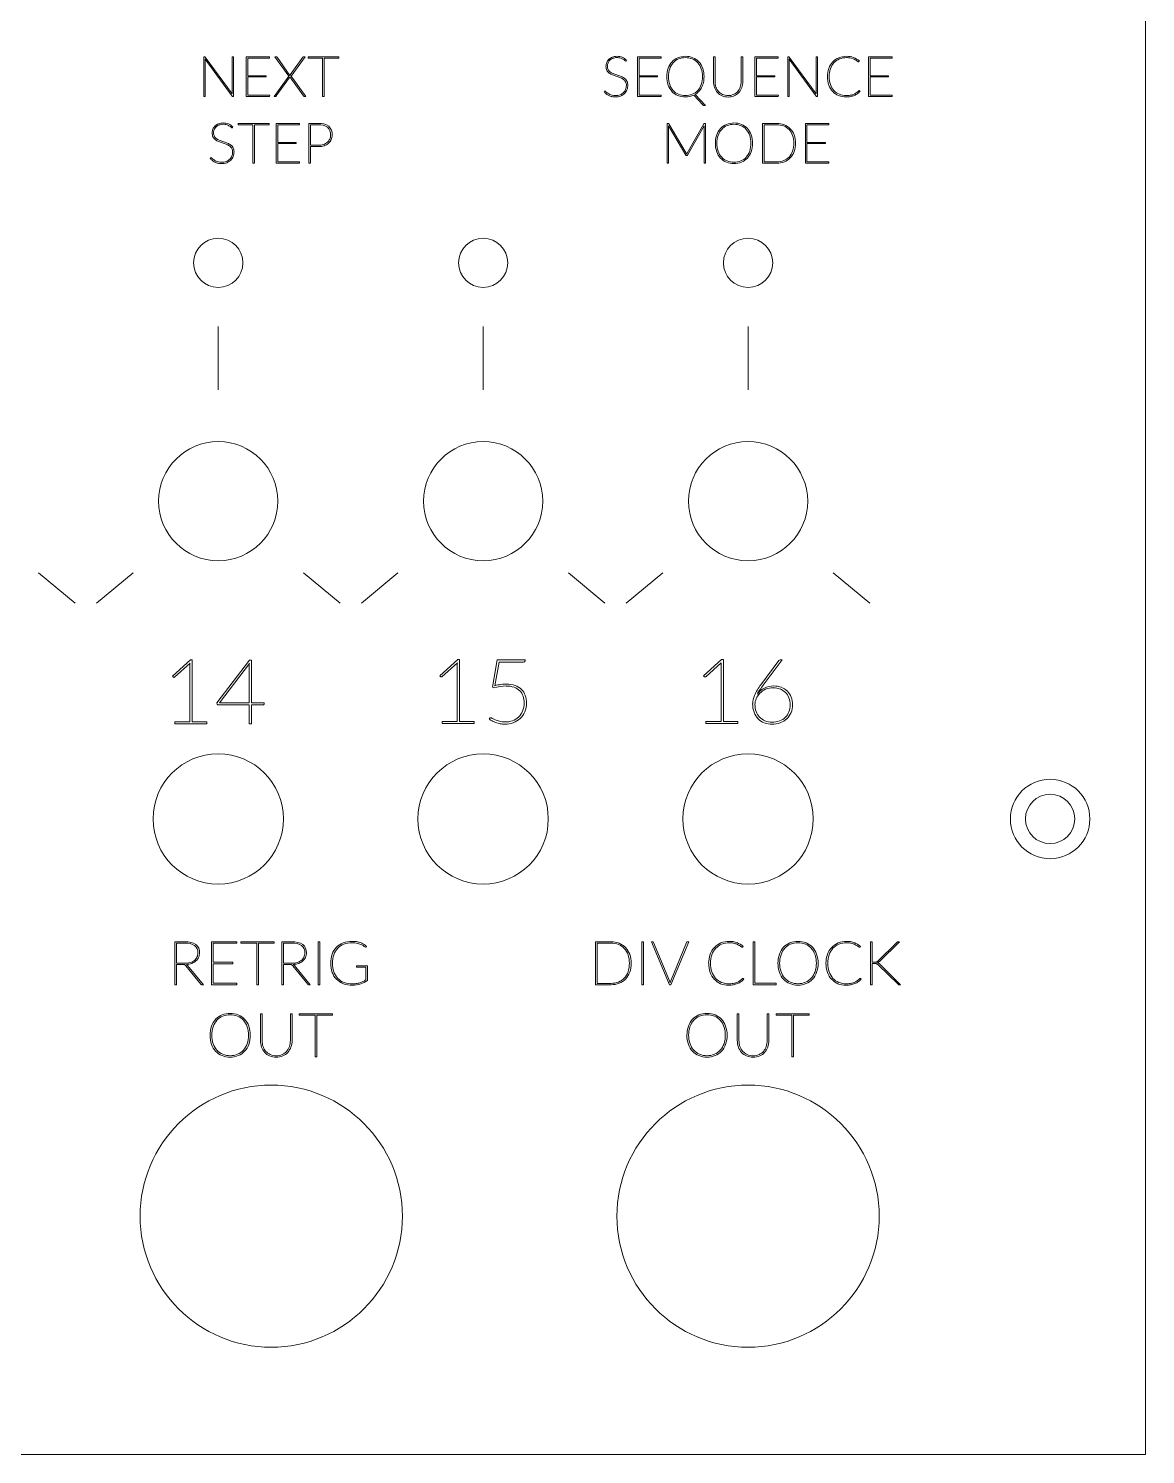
# Model space of a CAD drawing. Header units: millimetres. Extents: x -87 to 387, y -250 to 300.
# Drawn here: x 229.7 to 300, y -120 to -30.2 of the extents above; entities that cross this region are included whole.
import ezdxf

# ---------------------------------------------------------------- set-up
doc = ezdxf.new("R2010")
doc.units = ezdxf.units.MM
for name, color, linetype, lineweight, true_color in [('all_sq16', 7, 'Continuous', 0, 0x000000), ('ext', 1, 'Continuous', 0, 0xff0000), ('int', 3, 'Continuous', 0, 0x00ff00), ('pockett_ecrous -3mm', 2, 'Continuous', 0, 0xffff00), ('txt', 51, 'Continuous', 0, 0xffffb5)]:
    doc.layers.add(name, color=color, linetype=linetype, lineweight=lineweight, true_color=true_color)

# ---------------------------------------------------------------- blocks, each defined once
blk = doc.blocks.new('façade')
at = {"layer": 'ext'}
for p, q in [((300, 120), (300, 0)), ((300, 0), (0, 0))]:
    blk.add_line(p, q, dxfattribs=at)
at = {"layer": 'int'}
for centre, radius in [((241.666, 75), 1.55), ((258.332, 75), 1.55), ((274.999, 75), 1.55), ((241.666, 60), 3.75), ((258.332, 60), 3.75), ((274.999, 60), 3.75), ((241.666, 40), 4.1), ((258.332, 40), 4.1), ((274.999, 40), 4.1), ((294, 40), 1.55), ((245, 15), 8.25), ((275, 15), 8.25)]:
    blk.add_circle(centre, radius, dxfattribs=at)
at = {"layer": 'pockett_ecrous -3mm'}
blk.add_circle((294, 40), 2.5, dxfattribs=at)
at = {"layer": 'txt'}
for p, q in [((240.752, 85.472), (240.752, 87.972)), ((240.752, 87.972), (240.797, 87.972)), ((242.545, 85.701), (242.545, 87.972)), ((242.545, 87.972), (242.63, 87.972)), ((242.63, 87.972), (242.63, 85.472)), ((243.423, 85.472), (243.423, 87.972)), ((243.423, 87.972), (244.899, 87.972)), ((244.899, 87.972), (244.899, 87.888)), ((246.11, 86.752), (245.226, 87.972)), ((245.226, 87.972), (245.322, 87.972)), ((247.128, 87.972), (246.246, 86.759)), ((247.036, 87.972), (247.128, 87.972)), ((247.313, 87.887), (247.313, 87.972)), ((247.313, 87.972), (249.248, 87.972)), ((249.248, 87.972), (249.248, 87.887)), ((268.045, 85.472), (268.045, 87.972)), ((268.045, 87.972), (269.521, 87.972)), ((269.521, 87.972), (269.521, 87.888)), ((272.822, 86.411), (272.822, 87.972)), ((272.822, 87.972), (272.919, 87.972)), ((272.919, 87.972), (272.919, 86.414)), ((274.564, 86.411), (274.564, 87.972)), ((274.564, 87.972), (274.663, 87.972)), ((274.663, 87.972), (274.663, 86.411)), ((275.424, 85.472), (275.424, 87.972)), ((275.424, 87.972), (276.9, 87.972)), ((276.9, 87.972), (276.9, 87.888)), ((277.492, 85.472), (277.492, 87.972)), ((277.492, 87.972), (277.536, 87.972)), ((279.284, 85.701), (279.284, 87.972)), ((279.284, 87.972), (279.37, 87.972)), ((279.37, 87.972), (279.37, 85.472)), ((282.58, 85.472), (282.58, 87.972)), ((282.58, 87.972), (284.056, 87.972)), ((284.056, 87.972), (284.056, 87.888)), ((242.55, 85.493), (240.834, 87.812)), ((240.838, 87.748), (240.838, 85.472)), ((240.84, 87.949), (242.546, 85.639)), ((244.899, 87.888), (243.521, 87.888)), ((243.521, 87.888), (243.521, 86.78)), ((245.364, 87.943), (246.18, 86.8)), ((246.2, 86.839), (246.995, 87.942)), ((248.234, 87.887), (247.313, 87.887)), ((248.234, 85.472), (248.234, 87.887)), ((249.248, 87.887), (248.332, 87.887)), ((248.332, 87.887), (248.332, 85.472)), ((267.358, 87.751), (267.336, 87.712)), ((269.521, 87.888), (268.143, 87.888)), ((268.143, 87.888), (268.143, 86.78)), ((276.9, 87.888), (275.522, 87.888)), ((275.522, 87.888), (275.522, 86.78)), ((279.289, 85.493), (277.574, 87.812)), ((277.577, 87.748), (277.577, 85.472)), ((277.579, 87.949), (279.286, 85.639)), ((282.001, 87.703), (281.974, 87.664)), ((284.056, 87.888), (282.678, 87.888)), ((282.678, 87.888), (282.678, 86.78)), ((243.521, 86.78), (244.682, 86.78)), ((244.682, 86.699), (243.521, 86.699)), ((243.521, 86.699), (243.521, 85.556)), ((244.682, 86.78), (244.682, 86.699)), ((245.185, 85.472), (246.11, 86.752)), ((246.159, 86.672), (245.32, 85.504)), ((247.029, 85.504), (246.177, 86.706)), ((246.246, 86.759), (247.169, 85.472)), ((268.143, 86.78), (269.304, 86.78)), ((269.304, 86.699), (268.143, 86.699)), ((268.143, 86.699), (268.143, 85.556)), ((269.304, 86.78), (269.304, 86.699)), ((275.522, 86.78), (276.683, 86.78)), ((276.683, 86.699), (275.522, 86.699)), ((275.522, 86.699), (275.522, 85.556)), ((276.683, 86.78), (276.683, 86.699)), ((282.678, 86.78), (283.839, 86.78)), ((283.839, 86.699), (282.678, 86.699)), ((282.678, 86.699), (282.678, 85.556)), ((283.839, 86.78), (283.839, 86.699)), ((240.838, 85.472), (240.752, 85.472)), ((242.545, 85.671), (242.545, 85.701)), ((242.63, 85.472), (242.589, 85.472)), ((244.899, 85.472), (243.423, 85.472)), ((243.521, 85.556), (244.902, 85.556)), ((244.902, 85.556), (244.899, 85.472)), ((245.275, 85.472), (245.185, 85.472)), ((247.169, 85.472), (247.073, 85.472)), ((248.332, 85.472), (248.234, 85.472)), ((265.94, 85.769), (265.964, 85.804)), ((269.521, 85.472), (268.045, 85.472)), ((268.143, 85.556), (269.525, 85.556)), ((269.525, 85.556), (269.521, 85.472)), ((272.171, 84.928), (271.582, 85.557)), ((271.664, 85.602), (272.322, 84.903)), ((276.9, 85.472), (275.424, 85.472)), ((275.522, 85.556), (276.904, 85.556)), ((276.904, 85.556), (276.9, 85.472)), ((277.577, 85.472), (277.492, 85.472)), ((279.284, 85.671), (279.284, 85.701)), ((279.37, 85.472), (279.329, 85.472)), ((282.012, 85.835), (282.049, 85.795)), ((284.056, 85.472), (282.58, 85.472)), ((282.678, 85.556), (284.06, 85.556)), ((284.06, 85.556), (284.056, 85.472)), ((272.322, 84.903), (272.238, 84.903)), ((242.582, 83.555), (242.561, 83.516)), ((242.925, 83.691), (242.925, 83.776)), ((242.925, 83.776), (244.86, 83.776)), ((243.846, 83.691), (242.925, 83.691)), ((243.846, 81.276), (243.846, 83.691)), ((244.86, 83.691), (243.944, 83.691)), ((243.944, 83.691), (243.944, 81.276)), ((244.86, 83.776), (244.86, 83.691)), ((245.308, 81.276), (245.308, 83.776)), ((245.308, 83.776), (246.784, 83.776)), ((246.784, 83.692), (245.405, 83.692)), ((245.405, 83.692), (245.405, 82.584)), ((246.784, 83.776), (246.784, 83.692)), ((247.375, 81.276), (247.375, 83.776)), ((247.375, 83.776), (247.973, 83.776)), ((247.973, 83.698), (247.473, 83.698)), ((247.473, 83.698), (247.473, 82.401)), ((269.914, 81.276), (269.914, 83.776)), ((269.914, 83.776), (269.973, 83.776)), ((271.077, 81.779), (269.996, 83.621)), ((269.999, 83.563), (269.999, 81.276)), ((270.015, 83.753), (271.1, 81.911)), ((271.161, 81.913), (272.212, 83.751)), ((272.231, 83.617), (271.182, 81.779)), ((272.229, 83.563), (272.229, 83.589)), ((272.229, 81.276), (272.229, 83.563)), ((272.255, 83.776), (272.315, 83.776)), ((272.315, 83.776), (272.315, 81.276)), ((275.906, 81.276), (275.906, 83.776)), ((275.906, 83.776), (276.807, 83.776)), ((276.807, 83.696), (276.004, 83.696)), ((276.004, 83.696), (276.004, 81.356)), ((278.607, 81.276), (278.607, 83.776)), ((278.607, 83.776), (280.083, 83.776)), ((280.083, 83.692), (278.704, 83.692)), ((278.704, 83.692), (278.704, 82.584)), ((280.083, 83.776), (280.083, 83.692)), ((245.405, 82.584), (246.566, 82.584)), ((246.566, 82.584), (246.566, 82.503)), ((278.704, 82.584), (279.865, 82.584)), ((279.865, 82.584), (279.865, 82.503)), ((246.566, 82.503), (245.405, 82.503)), ((245.405, 82.503), (245.405, 81.36)), ((247.473, 82.401), (247.973, 82.401)), ((247.473, 82.321), (247.473, 81.276)), ((247.973, 82.321), (247.473, 82.321)), ((271.1, 81.911), (271.13, 81.845)), ((271.139, 81.749), (271.121, 81.749)), ((279.865, 82.503), (278.704, 82.503)), ((278.704, 82.503), (278.704, 81.36)), ((241.165, 81.573), (241.188, 81.609)), ((243.944, 81.276), (243.846, 81.276)), ((246.784, 81.276), (245.308, 81.276)), ((245.405, 81.36), (246.787, 81.36)), ((246.787, 81.36), (246.784, 81.276)), ((247.473, 81.276), (247.375, 81.276)), ((269.999, 81.276), (269.914, 81.276)), ((272.315, 81.276), (272.229, 81.276)), ((276.807, 81.276), (275.906, 81.276)), ((276.004, 81.356), (276.807, 81.356)), ((280.083, 81.276), (278.607, 81.276)), ((278.704, 81.36), (280.086, 81.36)), ((280.086, 81.36), (280.083, 81.276)), ((241.666, 67), (241.666, 71)), ((258.332, 67), (258.332, 71)), ((274.999, 67), (274.999, 71)), ((230.362, 55.5), (232.66, 53.572)), ((236.303, 55.5), (234.005, 53.572)), ((247.028, 55.5), (249.326, 53.572)), ((252.97, 55.5), (250.672, 53.572)), ((263.695, 55.5), (265.993, 53.572)), ((269.637, 55.5), (267.339, 53.572)), ((280.361, 55.5), (282.659, 53.572)), ((238.782, 48.994), (239.921, 50.01)), ((239.889, 49.808), (238.916, 48.931)), ((239.881, 46.106), (239.881, 49.629)), ((239.921, 50.01), (240.029, 50.01)), ((240.029, 50.01), (240.029, 46.106)), ((241.585, 47.302), (243.63, 49.996)), ((243.624, 49.791), (241.753, 47.31)), ((243.616, 47.31), (243.616, 49.64)), ((243.63, 49.996), (243.75, 49.996)), ((243.75, 49.996), (243.75, 47.31)), ((255.601, 49.017), (256.739, 50.033)), ((256.708, 49.831), (255.735, 48.954)), ((256.699, 46.129), (256.699, 49.652)), ((256.739, 50.033), (256.848, 50.033)), ((256.848, 50.033), (256.848, 46.129)), ((258.913, 48.292), (259.217, 50.013)), ((259.331, 49.876), (259.063, 48.388)), ((259.217, 50.013), (260.967, 50.013)), ((260.878, 49.876), (259.331, 49.876)), ((260.967, 50.013), (260.967, 49.95)), ((272.198, 49.017), (273.336, 50.033)), ((273.305, 49.831), (272.332, 48.954)), ((273.296, 46.129), (273.296, 49.652)), ((273.336, 50.033), (273.445, 50.033)), ((273.445, 50.033), (273.445, 46.129)), ((275.806, 48.448), (276.938, 49.976)), ((277.146, 50.013), (275.953, 48.423)), ((277.018, 50.013), (277.146, 50.013)), ((238.826, 48.938), (238.782, 48.994)), ((255.644, 48.96), (255.601, 49.017)), ((272.241, 48.96), (272.198, 49.017)), ((259.013, 48.257), (258.913, 48.292)), ((241.599, 47.233), (241.585, 47.302)), ((243.616, 47.191), (241.667, 47.191)), ((241.753, 47.31), (243.616, 47.31)), ((243.616, 45.99), (243.616, 47.191)), ((243.75, 47.31), (244.549, 47.31)), ((244.492, 47.191), (243.75, 47.191)), ((243.75, 47.191), (243.75, 45.99)), ((244.549, 47.31), (244.549, 47.239)), ((238.931, 46.106), (239.881, 46.106)), ((238.931, 45.99), (238.931, 46.106)), ((240.947, 45.99), (238.931, 45.99)), ((240.029, 46.106), (240.947, 46.106)), ((240.947, 46.106), (240.947, 45.99)), ((243.75, 45.99), (243.616, 45.99)), ((255.75, 46.129), (256.699, 46.129)), ((255.75, 46.013), (255.75, 46.129)), ((257.766, 46.013), (255.75, 46.013)), ((256.848, 46.129), (257.766, 46.129)), ((257.766, 46.129), (257.766, 46.013)), ((258.713, 46.289), (258.757, 46.346)), ((272.347, 46.129), (273.296, 46.129)), ((272.347, 46.013), (272.347, 46.129)), ((274.363, 46.013), (272.347, 46.013)), ((273.445, 46.129), (274.363, 46.129)), ((274.363, 46.129), (274.363, 46.013)), ((238.941, 29.566), (238.941, 32.266)), ((238.941, 32.266), (239.592, 32.266)), ((239.592, 32.182), (239.047, 32.182)), ((239.047, 32.182), (239.047, 30.918)), ((241.234, 29.566), (241.234, 32.266)), ((241.234, 32.266), (242.828, 32.266)), ((242.828, 32.176), (241.339, 32.176)), ((241.339, 32.176), (241.339, 30.979)), ((242.828, 32.266), (242.828, 32.176)), ((243.094, 32.174), (243.094, 32.266)), ((243.094, 32.266), (245.184, 32.266)), ((244.089, 32.174), (243.094, 32.174)), ((244.089, 29.566), (244.089, 32.174)), ((245.184, 32.174), (244.194, 32.174)), ((244.194, 32.174), (244.194, 29.566)), ((245.184, 32.266), (245.184, 32.174)), ((245.667, 29.566), (245.667, 32.266)), ((245.667, 32.266), (246.318, 32.266)), ((246.318, 32.182), (245.773, 32.182)), ((245.773, 32.182), (245.773, 30.918)), ((247.96, 29.566), (247.96, 32.266)), ((247.96, 32.266), (248.065, 32.266)), ((248.065, 32.266), (248.065, 29.566)), ((250.992, 31.982), (250.965, 31.942)), ((265.405, 29.566), (265.405, 32.266)), ((265.405, 32.266), (266.379, 32.266)), ((266.379, 32.18), (265.51, 32.18)), ((265.51, 32.18), (265.51, 29.652)), ((268.322, 29.566), (268.322, 32.266)), ((268.322, 32.266), (268.427, 32.266)), ((268.427, 32.266), (268.427, 29.566)), ((268.925, 32.266), (269.007, 32.266)), ((270.046, 29.566), (268.925, 32.266)), ((269.049, 32.234), (270.052, 29.816)), ((270.134, 29.816), (271.135, 32.234)), ((271.262, 32.266), (270.14, 29.566)), ((271.181, 32.266), (271.262, 32.266)), ((274.688, 31.976), (274.659, 31.934)), ((275.313, 29.566), (275.313, 32.266)), ((275.313, 32.266), (275.419, 32.266)), ((275.419, 32.266), (275.419, 29.658)), ((282.067, 31.976), (282.038, 31.934)), ((282.692, 29.566), (282.692, 32.266)), ((282.692, 32.266), (282.798, 32.266)), ((282.798, 32.266), (282.798, 30.985)), ((283.161, 31.052), (284.351, 32.226)), ((284.519, 32.266), (283.261, 31.028)), ((284.442, 32.266), (284.519, 32.266)), ((239.047, 30.918), (239.561, 30.918)), ((239.047, 30.837), (239.047, 29.566)), ((239.44, 30.837), (239.047, 30.837)), ((240.577, 29.599), (239.625, 30.764)), ((239.728, 30.785), (240.733, 29.566)), ((241.339, 30.979), (242.593, 30.979)), ((242.593, 30.891), (241.339, 30.891)), ((241.339, 30.891), (241.339, 29.657)), ((242.593, 30.979), (242.593, 30.891)), ((245.773, 30.918), (246.287, 30.918)), ((245.773, 30.837), (245.773, 29.566)), ((246.167, 30.837), (245.773, 30.837)), ((247.303, 29.599), (246.351, 30.764)), ((246.454, 30.785), (247.459, 29.566)), ((250.358, 30.699), (250.358, 30.753)), ((250.358, 30.753), (251.059, 30.753)), ((250.961, 30.668), (250.39, 30.668)), ((250.961, 29.873), (250.961, 30.668)), ((251.059, 30.753), (251.059, 29.831)), ((282.798, 30.985), (282.971, 30.985)), ((282.977, 30.901), (282.798, 30.901)), ((282.798, 30.901), (282.798, 29.566)), ((284.432, 29.603), (283.18, 30.822)), ((283.263, 30.874), (284.595, 29.566)), ((241.339, 29.657), (242.831, 29.657)), ((242.831, 29.657), (242.828, 29.566)), ((265.51, 29.652), (266.379, 29.652)), ((274.699, 29.958), (274.739, 29.916)), ((275.419, 29.658), (276.757, 29.658)), ((276.757, 29.658), (276.757, 29.566)), ((282.078, 29.958), (282.118, 29.916)), ((239.047, 29.566), (238.941, 29.566)), ((240.733, 29.566), (240.646, 29.566)), ((242.828, 29.566), (241.234, 29.566)), ((244.194, 29.566), (244.089, 29.566)), ((245.773, 29.566), (245.667, 29.566)), ((247.459, 29.566), (247.372, 29.566)), ((248.065, 29.566), (247.96, 29.566)), ((266.379, 29.566), (265.405, 29.566)), ((268.427, 29.566), (268.322, 29.566)), ((270.14, 29.566), (270.046, 29.566)), ((276.757, 29.566), (275.313, 29.566)), ((282.798, 29.566), (282.692, 29.566)), ((284.595, 29.566), (284.519, 29.566)), ((244.32, 26.048), (244.32, 27.735)), ((244.32, 27.735), (244.426, 27.735)), ((244.426, 27.735), (244.426, 26.052)), ((246.202, 26.048), (246.202, 27.735)), ((246.202, 27.735), (246.31, 27.735)), ((246.31, 27.735), (246.31, 26.048)), ((246.759, 27.643), (246.759, 27.735)), ((246.759, 27.735), (248.848, 27.735)), ((247.754, 27.643), (246.759, 27.643)), ((247.754, 25.035), (247.754, 27.643)), ((248.848, 27.643), (247.859, 27.643)), ((247.859, 27.643), (247.859, 25.035)), ((248.848, 27.735), (248.848, 27.643)), ((274.32, 26.048), (274.32, 27.735)), ((274.32, 27.735), (274.426, 27.735)), ((274.426, 27.735), (274.426, 26.052)), ((276.202, 26.048), (276.202, 27.735)), ((276.202, 27.735), (276.31, 27.735)), ((276.31, 27.735), (276.31, 26.048)), ((276.759, 27.643), (276.759, 27.735)), ((276.759, 27.735), (278.848, 27.735)), ((277.754, 27.643), (276.759, 27.643)), ((277.754, 25.035), (277.754, 27.643)), ((278.848, 27.643), (277.859, 27.643)), ((277.859, 27.643), (277.859, 25.035)), ((278.848, 27.735), (278.848, 27.643)), ((247.859, 25.035), (247.754, 25.035)), ((277.859, 25.035), (277.754, 25.035))]:
    blk.add_line(p, q, dxfattribs=at)
for centre, radius, start, end in [((240.799, 87.92), 0.0516, 65.79834, 92.14259), ((240.788, 87.915), 0.0615, 33.79425, 59.14335), ((245.325, 87.941), 0.0313, 43.08838, 95.12997), ((245.546, 88.125), 0.257, 219.35862, 225.01026), ((247.121, 87.852), 0.155, 134.82594, 144.70134), ((247.035, 87.939), 0.0325, 88.88531, 135.68586), ((266.739, 87.206), 0.794, 88.95579, 110.76623), ((266.769, 87.138), 0.862, 68.41875, 91.08994), ((271.042, 86.793), 1.207, 89.3339, 112.34574), ((271.072, 86.773), 1.227, 67.95362, 90.74173), ((277.538, 87.92), 0.0516, 65.79834, 92.14259), ((277.528, 87.915), 0.0615, 33.79425, 59.14335), ((281.18, 86.744), 1.256, 89.31219, 112.12125), ((281.217, 86.792), 1.208, 69.49904, 91.02901), ((240.259, 87.748), 0.578, 2.94355, 6.30959), ((240.222, 87.747), 0.616, 0.06672, 2.88983), ((266.61, 87.358), 0.551, 177.98799, 205.93681), ((266.669, 87.38), 0.61, 157.55577, 180.19188), ((266.652, 87.388), 0.59, 134.19642, 157.59214), ((266.592, 87.368), 0.539, 207.65039, 231.91007), ((266.689, 87.383), 0.539, 158.02309, 180.22627), ((266.587, 87.366), 0.437, 177.93767, 209.11687), ((266.654, 87.397), 0.501, 134.14767, 157.9911), ((266.627, 87.406), 0.492, 211.02808, 235.90391), ((266.69, 87.342), 0.649, 110.99422, 133.82105), ((266.683, 87.362), 0.547, 110.22072, 133.75808), ((266.74, 87.201), 0.717, 88.98531, 110.06573), ((266.772, 87.188), 0.731, 72.23106, 91.46979), ((266.776, 87.225), 0.694, 56.8669, 71.58269), ((266.758, 87.179), 0.829, 43.6871, 66.67361), ((266.771, 87.226), 0.695, 46.29815, 56.52353), ((267.327, 87.787), 0.0953, 217.69887, 257.14485), ((267.307, 87.728), 0.0333, 268.70567, 331.89969), ((271.435, 86.743), 1.548, 160.87184, 180.78212), ((271.07, 86.869), 1.161, 137.55296, 160.83941), ((271.47, 86.744), 1.482, 161.1836, 180.87345), ((271.103, 86.867), 1.096, 138.14343, 161.08455), ((270.99, 86.929), 1.061, 112.52244, 137.02528), ((270.984, 86.963), 0.943, 112.36083, 137.62766), ((271.043, 86.806), 1.111, 89.34723, 112.13056), ((271.07, 86.796), 1.121, 67.9658, 90.71702), ((271.133, 86.965), 0.941, 42.3415, 67.67001), ((271.133, 86.938), 1.051, 42.95755, 67.67106), ((271.027, 86.881), 1.076, 18.50413, 41.82322), ((271.045, 86.871), 1.161, 19.14089, 42.44225), ((270.612, 86.744), 1.513, 359.13733, 18.41219), ((270.674, 86.743), 1.554, 359.1983, 19.08783), ((276.999, 87.748), 0.578, 2.94355, 6.30959), ((276.961, 87.747), 0.616, 0.06672, 2.88983), ((281.489, 86.74), 1.496, 160.34214, 180.71929), ((281.181, 86.85), 1.168, 136.95153, 160.2995), ((281.537, 86.742), 1.442, 160.70855, 180.82783), ((281.196, 86.86), 1.082, 137.22224, 160.64005), ((281.125, 86.89), 1.1, 112.28472, 136.48442), ((281.123, 86.914), 0.991, 112.0736, 136.66172), ((281.182, 86.761), 1.155, 89.35702, 111.93101), ((281.205, 86.731), 1.186, 79.56853, 90.45747), ((281.205, 86.741), 1.176, 70.32445, 79.48981), ((281.305, 87.019), 0.88, 60.36154, 70.36367), ((281.176, 86.758), 1.255, 48.90476, 68.30397), ((281.018, 86.528), 1.449, 55.36617, 60.10752), ((280.501, 85.793), 2.348, 53.13126, 55.16925), ((281.964, 87.73), 0.0803, 226.83095, 256.64104), ((281.95, 87.682), 0.0304, 262.8412, 324.49988), ((246.096, 86.723), 0.081, 321.06771, 335.27739), ((245.517, 86.975), 0.712, 336.31956, 337.77227), ((246.314, 86.757), 0.141, 144.49278, 162.37712), ((266.758, 87.588), 0.815, 232.28887, 248.91786), ((266.88, 87.781), 0.944, 235.93595, 249.97759), ((267.857, 90.372), 3.808, 248.54935, 252.31191), ((268.887, 93.166), 6.691, 249.61576, 251.75328), ((264.682, 80.416), 6.642, 70.16417, 72.31048), ((265.443, 82.718), 4.31, 68.42786, 71.75884), ((266.641, 85.827), 0.888, 55.70724, 70.59603), ((266.719, 85.932), 0.852, 52.85338, 68.73208), ((266.861, 86.152), 0.494, 30.74876, 55.51264), ((266.912, 86.191), 0.529, 28.06672, 52.62821), ((266.89, 86.188), 0.452, 357.78264, 28.68774), ((266.663, 86.166), 0.679, 338.74514, 0.39356), ((266.905, 86.204), 0.529, 358.07902, 26.42479), ((266.632, 86.181), 0.802, 339.15736, 0.40932), ((271.434, 86.7), 1.546, 179.18831, 199.13772), ((271.069, 86.575), 1.16, 199.21507, 222.49067), ((271.468, 86.699), 1.481, 179.13255, 198.82421), ((271.086, 86.57), 1.077, 198.86829, 222.13869), ((271.044, 86.556), 1.058, 317.89502, 341.5437), ((270.613, 86.699), 1.512, 341.58015, 0.85681), ((270.883, 86.645), 1.337, 333.14687, 347.42295), ((270.584, 86.71), 1.643, 347.46545, 0.38964), ((273.929, 86.402), 1.107, 179.55974, 199.57557), ((273.969, 86.406), 1.05, 179.57897, 198.83116), ((273.521, 86.402), 1.043, 341.10563, 0.44329), ((273.556, 86.402), 1.107, 340.42443, 0.44026), ((281.518, 86.7), 1.525, 179.19659, 199.47398), ((281.196, 86.587), 1.183, 199.52004, 222.43202), ((281.553, 86.699), 1.458, 179.09196, 199.18782), ((281.2, 86.579), 1.086, 199.31831, 222.55645), ((242.875, 85.671), 0.33, 180.00497, 185.58044), ((242.59, 85.519), 0.0475, 213.15382, 269.22459), ((245.276, 85.503), 0.0315, 268.97538, 318.86382), ((245.758, 85.066), 0.62, 134.98156, 137.70789), ((246.884, 85.361), 0.204, 37.08915, 44.73961), ((247.071, 85.503), 0.0311, 218.81061, 273.97517), ((266.86, 86.557), 1.211, 220.59529, 229.81192), ((266.055, 85.716), 0.127, 126.92327, 135.87417), ((265.995, 85.79), 0.0322, 86.00754, 120.93878), ((265.984, 85.763), 0.0608, 37.70411, 77.1861), ((267.606, 87.389), 2.237, 225.26793, 227.31341), ((266.566, 86.213), 0.759, 230.01499, 244.25689), ((266.886, 86.614), 1.179, 227.50261, 232.91205), ((266.582, 86.217), 0.679, 233.16783, 244.82099), ((266.6, 86.29), 0.843, 244.46395, 258.02479), ((266.642, 86.346), 0.821, 244.91069, 256.61032), ((266.643, 86.52), 1.077, 258.30511, 270.55524), ((266.645, 86.372), 0.847, 256.8072, 270.69367), ((266.668, 86.326), 0.883, 269.03608, 290.89063), ((266.668, 86.307), 0.782, 269.06919, 290.75704), ((266.721, 86.162), 0.628, 290.91094, 314.50703), ((266.724, 86.172), 0.719, 291.11477, 314.54023), ((266.74, 86.136), 0.596, 314.95284, 338.73131), ((266.753, 86.134), 0.672, 315.03003, 339.20277), ((270.977, 86.503), 1.045, 222.99271, 247.82838), ((270.987, 86.494), 0.953, 222.74292, 247.67034), ((271.042, 86.673), 1.226, 248.02073, 270.66557), ((271.043, 86.641), 1.111, 247.86944, 270.65277), ((271.07, 86.651), 1.121, 269.28298, 292.0342), ((271.075, 86.669), 1.222, 269.13434, 294.5485), ((271.13, 86.492), 0.951, 292.29888, 317.28786), ((271.145, 86.498), 1.035, 300.07272, 316.75735), ((271.1, 86.537), 1.095, 316.90694, 333.09115), ((273.754, 86.338), 0.921, 199.46381, 221.91716), ((273.769, 86.336), 0.837, 198.66064, 221.04299), ((273.696, 86.294), 0.848, 222.31559, 246.55053), ((273.695, 86.279), 0.744, 221.48455, 246.31652), ((273.728, 86.378), 0.939, 246.84174, 270.89804), ((273.728, 86.369), 0.84, 246.68496, 270.9689), ((273.757, 86.363), 0.834, 268.98399, 293.39909), ((273.758, 86.372), 0.933, 269.0599, 293.23356), ((273.784, 86.285), 0.753, 293.83603, 318.28594), ((273.78, 86.304), 0.861, 293.63116, 317.50273), ((273.724, 86.331), 0.828, 318.72672, 341.25921), ((273.739, 86.335), 0.913, 317.8279, 340.52282), ((279.615, 85.671), 0.33, 180.00497, 185.58044), ((279.329, 85.519), 0.0475, 213.15382, 269.22459), ((281.095, 86.508), 1.055, 222.94135, 247.5326), ((281.114, 86.51), 0.975, 223.02222, 247.49142), ((281.147, 86.642), 1.199, 247.67523, 270.60878), ((281.155, 86.618), 1.091, 247.66539, 270.54791), ((281.171, 86.891), 1.448, 269.54957, 280.84641), ((281.179, 87.06), 1.533, 269.49967, 279.17805), ((281.262, 86.52), 0.987, 279.37761, 292.00238), ((281.213, 86.658), 1.211, 281.00117, 292.75233), ((281.293, 86.435), 0.896, 292.22343, 305.05998), ((281.277, 86.498), 1.038, 292.88366, 305.48352), ((280.835, 87.074), 1.683, 305.33202, 312.37707), ((281.091, 86.754), 1.355, 305.61842, 314.99106), ((281.996, 85.809), 0.0348, 96.31397, 140.63444), ((281.986, 85.805), 0.0386, 49.08547, 81.50967), ((272.233, 84.993), 0.0901, 226.11595, 273.06429), ((241.876, 83.192), 0.59, 134.19642, 157.59214), ((241.878, 83.202), 0.501, 134.14767, 157.9911), ((241.914, 83.146), 0.649, 110.99422, 133.82105), ((241.908, 83.166), 0.547, 110.22072, 133.75808), ((241.963, 83.01), 0.794, 88.95579, 110.76623), ((241.965, 83.005), 0.717, 88.98531, 110.06573), ((241.994, 82.942), 0.862, 68.41875, 91.08994), ((241.996, 82.992), 0.731, 72.23106, 91.46979), ((242, 83.029), 0.694, 56.8669, 71.58269), ((241.983, 82.983), 0.829, 43.6871, 66.67361), ((241.996, 83.031), 0.695, 46.29815, 56.52353), ((242.552, 83.591), 0.0953, 217.69887, 257.14485), ((242.531, 83.532), 0.0333, 268.70567, 331.89969), ((248.042, 82.79), 0.988, 54.48997, 94.00188), ((248.037, 82.847), 0.853, 53.44194, 94.34166), ((248.133, 83.091), 0.604, 356.14088, 46.93154), ((248.172, 83.099), 0.665, 355.79395, 48.14947), ((269.974, 83.718), 0.058, 67.20464, 91.77931), ((269.659, 83.575), 0.34, 2.90149, 7.83399), ((269.975, 83.732), 0.0455, 27.99616, 61.39754), ((269.437, 83.562), 0.562, 0.05196, 3.02358), ((272.255, 83.726), 0.05, 90, 150.23151), ((272.486, 83.589), 0.257, 173.66957, 180.01454), ((274.042, 82.733), 1.061, 112.52244, 137.02528), ((274.036, 82.767), 0.943, 112.36083, 137.62766), ((274.095, 82.597), 1.207, 89.3339, 112.34574), ((274.096, 82.61), 1.111, 89.34723, 112.13056), ((274.125, 82.577), 1.227, 67.95362, 90.74173), ((274.123, 82.6), 1.121, 67.9658, 90.71702), ((274.186, 82.769), 0.941, 42.3415, 67.67001), ((274.186, 82.743), 1.051, 42.95755, 67.67106), ((276.823, 82.499), 1.277, 68.93076, 90.6924), ((276.821, 82.535), 1.161, 68.83023, 90.67857), ((276.9, 82.747), 0.935, 43.45733, 68.62827), ((276.907, 82.726), 1.035, 43.94901, 68.74081), ((241.894, 83.184), 0.61, 157.55577, 180.19188), ((241.835, 83.163), 0.551, 177.98799, 205.93681), ((241.817, 83.172), 0.539, 207.65039, 231.91007), ((241.914, 83.188), 0.539, 158.02309, 180.22627), ((241.812, 83.17), 0.437, 177.93767, 209.11687), ((241.851, 83.21), 0.492, 211.02808, 235.90391), ((241.983, 83.392), 0.815, 232.28887, 248.91786), ((242.104, 83.585), 0.944, 235.93595, 249.97759), ((243.082, 86.176), 3.808, 248.54935, 252.31191), ((244.112, 88.97), 6.691, 249.61576, 251.75328), ((240.668, 78.522), 4.31, 68.42786, 71.75884), ((248.059, 83.135), 0.722, 288.67162, 310.73765), ((248.138, 83.037), 0.596, 311.18708, 336.01826), ((248.171, 83.033), 0.663, 310.20679, 335.48116), ((248.115, 83.046), 0.621, 336.09914, 0.42372), ((248.14, 83.044), 0.695, 335.71751, 0.57467), ((274.488, 82.547), 1.548, 160.87184, 180.78212), ((274.123, 82.673), 1.161, 137.55296, 160.83941), ((274.522, 82.548), 1.482, 161.1836, 180.87345), ((274.156, 82.671), 1.096, 138.14343, 161.08455), ((274.079, 82.685), 1.076, 18.50413, 41.82322), ((274.098, 82.675), 1.161, 19.14089, 42.44225), ((273.664, 82.549), 1.513, 359.13733, 18.41219), ((273.726, 82.547), 1.554, 359.1983, 19.08783), ((276.827, 82.694), 1.024, 18.73157, 42.80891), ((276.843, 82.68), 1.113, 19.47073, 43.3584), ((276.392, 82.55), 1.482, 359.06203, 18.60986), ((276.462, 82.549), 1.516, 359.10578, 19.33425), ((239.907, 76.22), 6.642, 70.16417, 72.31048), ((241.866, 81.631), 0.888, 55.70724, 70.59603), ((241.943, 81.737), 0.852, 52.85338, 68.73208), ((242.086, 81.957), 0.494, 30.74876, 55.51264), ((241.965, 81.94), 0.596, 314.95284, 338.73131), ((241.978, 81.939), 0.672, 315.03003, 339.20277), ((242.137, 81.995), 0.529, 28.06672, 52.62821), ((242.114, 81.992), 0.452, 357.78264, 28.68774), ((241.887, 81.97), 0.679, 338.74514, 0.39356), ((242.13, 82.009), 0.529, 358.07902, 26.42479), ((241.857, 81.985), 0.802, 339.15736, 0.40932), ((247.986, 83.35), 0.949, 269.18635, 288.68271), ((247.986, 83.412), 1.09, 269.30498, 288.15393), ((248.069, 83.161), 0.826, 288.07411, 309.84661), ((271.124, 81.8), 0.0514, 204.40248, 267.5243), ((270.261, 82.247), 0.958, 335.15311, 337.30219), ((271.136, 81.799), 0.0503, 273.98089, 336.49556), ((271.671, 81.656), 0.572, 153.34332, 157.18807), ((274.486, 82.504), 1.546, 179.18831, 199.13772), ((274.121, 82.379), 1.16, 199.21507, 222.49067), ((274.521, 82.503), 1.481, 179.13255, 198.82421), ((274.138, 82.374), 1.077, 198.86829, 222.13869), ((274.096, 82.36), 1.058, 317.89502, 341.5437), ((274.099, 82.379), 1.16, 317.50933, 340.78493), ((273.665, 82.503), 1.512, 341.58015, 0.85681), ((273.734, 82.504), 1.546, 340.86228, 0.81169), ((276.825, 82.359), 1.026, 317.22344, 341.26293), ((276.843, 82.372), 1.113, 316.6416, 340.52927), ((276.394, 82.502), 1.481, 341.3823, 0.93211), ((276.463, 82.502), 1.515, 340.65812, 0.88835), ((242.085, 82.361), 1.211, 220.59529, 229.81192), ((241.28, 81.52), 0.127, 126.92327, 135.87417), ((241.22, 81.594), 0.0322, 86.00754, 120.93878), ((241.209, 81.567), 0.0608, 37.70411, 77.1861), ((242.831, 83.193), 2.237, 225.26793, 227.31341), ((241.791, 82.017), 0.759, 230.01499, 244.25689), ((242.111, 82.418), 1.179, 227.50261, 232.91205), ((241.807, 82.021), 0.679, 233.16783, 244.82099), ((241.824, 82.094), 0.843, 244.46395, 258.02479), ((241.866, 82.151), 0.821, 244.91069, 256.61032), ((241.868, 82.324), 1.077, 258.30511, 270.55524), ((241.87, 82.177), 0.847, 256.8072, 270.69367), ((241.893, 82.13), 0.883, 269.03608, 290.89063), ((241.893, 82.111), 0.782, 269.06919, 290.75704), ((241.946, 81.966), 0.628, 290.91094, 314.50703), ((241.949, 81.976), 0.719, 291.11477, 314.54023), ((274.03, 82.308), 1.045, 222.99271, 247.82838), ((274.04, 82.298), 0.953, 222.74292, 247.67034), ((274.094, 82.477), 1.226, 248.02073, 270.66557), ((274.096, 82.446), 1.111, 247.86944, 270.65277), ((274.123, 82.455), 1.121, 269.28298, 292.0342), ((274.125, 82.485), 1.234, 269.25905, 291.90922), ((274.182, 82.296), 0.951, 292.29888, 317.28786), ((274.19, 82.308), 1.045, 292.19522, 317.01203), ((276.821, 82.517), 1.161, 269.32143, 291.16977), ((276.823, 82.553), 1.277, 269.3076, 291.06924), ((276.9, 82.303), 0.934, 291.37505, 316.58499), ((276.907, 82.326), 1.035, 291.25919, 316.05099), ((241.81, 49.624), 1.93, 174.53526, 179.85983), ((245.166, 49.632), 1.55, 174.11861, 179.70608), ((258.629, 49.647), 1.93, 174.53526, 179.85983), ((260.886, 49.968), 0.0915, 265.04591, 310.21012), ((260.895, 49.949), 0.0714, 314.56926, 1.35829), ((275.226, 49.647), 1.93, 174.53526, 179.85983), ((277.011, 49.923), 0.0901, 85.81955, 144.0165), ((238.879, 48.982), 0.0694, 219.45133, 260.87759), ((238.876, 48.966), 0.0536, 261.89538, 319.37971), ((255.698, 49.004), 0.0694, 219.45133, 260.87759), ((255.694, 48.989), 0.0536, 261.89538, 319.37971), ((259.869, 45.401), 3.094, 97.74986, 105.10057), ((259.811, 45.814), 2.677, 90.22379, 97.69841), ((259.829, 46.925), 1.566, 70.64252, 91.04926), ((272.295, 49.004), 0.0694, 219.45133, 260.87759), ((272.292, 48.989), 0.0536, 261.89538, 319.37971), ((259.844, 45.21), 3.159, 91.16464, 105.26564), ((259.811, 46.925), 1.443, 70.85482, 91.21455), ((259.974, 47.408), 0.934, 44.90227, 70.59257), ((259.985, 47.378), 1.087, 45.73189, 70.47781), ((259.981, 47.436), 0.909, 18.87194, 43.97428), ((260.013, 47.428), 1.032, 20.02063, 44.94646), ((259.62, 47.316), 1.29, 359.36379, 18.73188), ((259.698, 47.317), 1.365, 359.33583, 19.85556), ((276.678, 47.206), 1.391, 155.83757, 177.82853), ((278.466, 46.426), 3.342, 142.7554, 156.18317), ((276.404, 47.198), 0.97, 157.06462, 179.59178), ((276.475, 47.176), 1.044, 135.12305, 157.49682), ((276.538, 47.193), 1.163, 116.25786, 144.86351), ((277.906, 46.657), 2.614, 145.82943, 152.54445), ((276.559, 47.088), 1.167, 113.31701, 134.97095), ((283.32, 42.996), 9.149, 143.62577, 145.9059), ((276.598, 47.082), 1.289, 89.43691, 116.48543), ((276.565, 47.066), 1.189, 89.01081, 113.14191), ((276.6, 47.069), 1.186, 69.43763, 90.70786), ((276.628, 47.06), 1.312, 69.03494, 90.75145), ((276.675, 47.276), 0.966, 45.45224, 69.28807), ((276.704, 47.265), 1.092, 45.25714, 68.89674), ((276.666, 47.28), 0.969, 20.88596, 44.91575), ((276.709, 47.283), 1.077, 20.93014, 44.79681), ((276.438, 47.197), 1.211, 359.1629, 20.72467), ((276.496, 47.203), 1.304, 359.32004, 20.82826), ((241.657, 47.248), 0.0593, 194.02771, 230.39414), ((241.66, 47.27), 0.0793, 238.61934, 275.2295), ((244.502, 47.237), 0.0469, 257.48897, 2.98375), ((259.814, 47.196), 1.082, 313.62685, 337.87647), ((259.818, 47.224), 1.237, 312.96526, 336.8787), ((259.593, 47.277), 1.317, 338.24409, 1.07854), ((259.672, 47.277), 1.392, 337.22854, 0.99805), ((276.848, 47.233), 1.561, 179.06049, 199.52381), ((276.456, 47.097), 1.146, 199.68011, 223.69262), ((276.704, 47.191), 1.271, 179.38931, 199.84881), ((276.464, 47.105), 1.015, 199.87755, 223.33176), ((276.66, 47.096), 0.977, 314.5061, 338.86224), ((276.676, 47.121), 1.114, 313.09555, 337.40289), ((276.47, 47.167), 1.179, 338.99969, 0.60833), ((276.542, 47.173), 1.258, 337.55589, 0.68917), ((259.631, 47.531), 1.545, 233.55341, 241.76541), ((258.806, 46.316), 0.0581, 86.10226, 149.13989), ((258.767, 46.145), 0.233, 53.14384, 79.34475), ((259.673, 47.602), 1.626, 241.63845, 250.67812), ((259.684, 47.629), 1.512, 239.11036, 246.81187), ((259.851, 48.016), 1.934, 246.75293, 255.17939), ((259.735, 47.775), 1.811, 250.62819, 259.57442), ((259.698, 47.475), 1.371, 255.6065, 270.86447), ((259.706, 47.616), 1.649, 259.56944, 270.20117), ((259.72, 47.457), 1.49, 269.67531, 290.00078), ((259.728, 47.456), 1.352, 269.5711, 289.59186), ((259.818, 47.204), 1.084, 289.57469, 313.15784), ((259.795, 47.259), 1.278, 289.9129, 312.64933), ((276.393, 47.053), 1.069, 224.32398, 249.14052), ((276.448, 47.1), 1.001, 223.7445, 247.39606), ((276.489, 47.32), 1.353, 249.36052, 270.71473), ((276.489, 47.213), 1.121, 247.67581, 270.84504), ((276.527, 47.426), 1.333, 269.10018, 290.10351), ((276.522, 47.431), 1.464, 269.35196, 290.18523), ((276.626, 47.143), 1.034, 290.29355, 314.02124), ((276.602, 47.213), 1.232, 290.19057, 312.6721), ((239.666, 31.164), 1.104, 57.45543, 93.84195), ((239.656, 31.193), 0.99, 58.05791, 93.67571), ((239.853, 31.614), 0.531, 355.52955, 52.1418), ((239.885, 31.62), 0.605, 355.90819, 51.69565), ((239.748, 31.562), 0.635, 335.59904, 0.92824), ((239.798, 31.568), 0.691, 336.02302, 0.78031), ((246.392, 31.164), 1.104, 57.45543, 93.84195), ((246.382, 31.193), 0.99, 58.05791, 93.67571), ((246.58, 31.614), 0.531, 355.52955, 52.1418), ((246.611, 31.62), 0.605, 355.90819, 51.69565), ((246.475, 31.562), 0.635, 335.59904, 0.92824), ((246.524, 31.568), 0.691, 336.02302, 0.78031), ((250.393, 30.94), 1.652, 160.64812, 180.82605), ((249.984, 31.079), 1.22, 136.29031, 160.45743), ((250.432, 30.94), 1.583, 160.95946, 180.8792), ((250.009, 31.083), 1.137, 136.67446, 160.79496), ((249.942, 31.104), 1.173, 110.85766, 135.73843), ((249.945, 31.127), 1.06, 110.73107, 136.02715), ((250.059, 30.777), 1.52, 89.13795, 110.57532), ((250.059, 30.807), 1.399, 89.17322, 110.48223), ((250.107, 30.795), 1.411, 75.89826, 91.12828), ((250.092, 30.395), 1.901, 81.88291, 90.32787), ((250.186, 31.059), 1.232, 70.44218, 81.82202), ((250.125, 30.902), 1.304, 63.71653, 75.48937), ((250.217, 31.158), 1.127, 58.57775, 70.23178), ((250.355, 31.365), 0.787, 50.97378, 63.85243), ((250.081, 30.945), 1.38, 48.71379, 58.39862), ((251.031, 32.158), 0.256, 225.12229, 244.45603), ((250.934, 31.96), 0.0361, 248.93879, 329.2482), ((266.395, 30.887), 1.38, 68.93076, 90.6924), ((266.393, 30.926), 1.254, 68.83023, 90.67857), ((266.478, 31.155), 1.01, 43.45733, 68.62827), ((266.486, 31.132), 1.118, 43.94901, 68.74081), ((266.4, 31.098), 1.106, 18.73157, 42.80891), ((266.417, 31.083), 1.202, 19.47073, 43.3584), ((265.93, 30.942), 1.6, 359.06203, 18.60986), ((266.005, 30.942), 1.637, 359.10578, 19.33425), ((269.009, 32.225), 0.0408, 11.56269, 93.24477), ((271.176, 32.224), 0.0428, 83.97708, 166.49937), ((274.135, 30.936), 1.616, 160.34214, 180.71929), ((273.802, 31.054), 1.262, 136.95153, 160.2995), ((274.186, 30.938), 1.557, 160.70855, 180.82783), ((273.819, 31.066), 1.168, 137.22224, 160.64005), ((273.741, 31.098), 1.188, 112.28472, 136.48442), ((273.74, 31.124), 1.071, 112.0736, 136.66172), ((273.801, 30.941), 1.356, 89.31219, 112.12125), ((273.804, 30.959), 1.248, 89.35702, 111.93101), ((273.841, 30.992), 1.304, 69.49904, 91.02901), ((273.828, 30.926), 1.281, 79.56853, 90.45747), ((273.828, 30.937), 1.27, 70.32445, 79.48981), ((273.936, 31.237), 0.951, 60.36154, 70.36367), ((273.797, 30.955), 1.355, 48.90476, 68.30397), ((273.626, 30.707), 1.565, 55.36617, 60.10752), ((273.067, 29.913), 2.536, 53.13126, 55.16925), ((274.648, 32.005), 0.0867, 226.83095, 256.64104), ((274.632, 31.953), 0.0329, 262.8412, 324.49988), ((278.549, 30.939), 1.671, 160.87184, 180.78212), ((278.155, 31.075), 1.254, 137.55296, 160.83941), ((278.586, 30.94), 1.601, 161.1836, 180.87345), ((278.191, 31.073), 1.184, 138.14343, 161.08455), ((278.068, 31.14), 1.146, 112.52244, 137.02528), ((278.062, 31.177), 1.018, 112.36083, 137.62766), ((278.125, 30.993), 1.304, 89.3339, 112.34574), ((278.126, 31.007), 1.2, 89.34723, 112.13056), ((278.157, 30.972), 1.325, 67.95362, 90.74173), ((278.155, 30.996), 1.211, 67.9658, 90.71702), ((278.223, 31.179), 1.016, 42.3415, 67.67001), ((278.223, 31.15), 1.135, 42.95755, 67.67106), ((278.108, 31.088), 1.162, 18.50413, 41.82322), ((278.128, 31.077), 1.254, 19.14089, 42.44225), ((277.66, 30.941), 1.634, 359.13733, 18.41219), ((277.727, 30.939), 1.679, 359.1983, 19.08783), ((281.514, 30.936), 1.616, 160.34214, 180.71929), ((281.181, 31.054), 1.262, 136.95153, 160.2995), ((281.565, 30.938), 1.557, 160.70855, 180.82783), ((281.198, 31.066), 1.168, 137.22224, 160.64005), ((281.12, 31.098), 1.188, 112.28472, 136.48442), ((281.119, 31.124), 1.071, 112.0736, 136.66172), ((281.18, 30.941), 1.356, 89.31219, 112.12125), ((281.183, 30.959), 1.248, 89.35702, 111.93101), ((281.22, 30.992), 1.304, 69.49904, 91.02901), ((281.207, 30.926), 1.281, 79.56853, 90.45747), ((281.207, 30.937), 1.27, 70.32445, 79.48981), ((281.315, 31.237), 0.951, 60.36154, 70.36367), ((281.176, 30.955), 1.355, 48.90476, 68.30397), ((281.006, 30.707), 1.565, 55.36617, 60.10752), ((280.446, 29.913), 2.536, 53.13126, 55.16925), ((282.027, 32.005), 0.0867, 226.83095, 256.64104), ((282.011, 31.953), 0.0329, 262.8412, 324.49988), ((284.458, 32.126), 0.146, 115.79099, 136.95864), ((284.439, 32.148), 0.118, 88.72554, 112.11018), ((239.446, 30.323), 0.515, 83.00431, 90.59661), ((239.487, 30.651), 0.184, 67.69903, 83.16199), ((239.496, 30.681), 0.153, 50.69386, 66.79596), ((239.577, 32.123), 1.205, 269.26789, 285.76402), ((239.476, 30.66), 0.182, 35.03352, 49.86069), ((239.599, 32.05), 1.209, 272.9378, 289.42173), ((239.534, 30.628), 0.25, 39.04254, 59.45877), ((239.702, 31.688), 0.752, 285.60298, 307.86284), ((239.736, 31.671), 0.805, 289.19014, 310.76779), ((239.808, 31.543), 0.572, 308.32992, 334.91105), ((239.823, 31.562), 0.666, 311.2873, 335.61134), ((246.172, 30.323), 0.515, 83.00431, 90.59661), ((246.213, 30.651), 0.184, 67.69903, 83.16199), ((246.222, 30.681), 0.153, 50.69386, 66.79596), ((246.303, 32.123), 1.205, 269.26789, 285.76402), ((246.202, 30.66), 0.182, 35.03352, 49.86069), ((246.325, 32.05), 1.209, 272.9378, 289.42173), ((246.26, 30.628), 0.25, 39.04254, 59.45877), ((246.428, 31.688), 0.752, 285.60298, 307.86284), ((246.462, 31.671), 0.805, 289.19014, 310.76779), ((246.535, 31.543), 0.572, 308.32992, 334.91105), ((246.549, 31.562), 0.666, 311.2873, 335.61134), ((250.387, 30.893), 1.646, 179.19659, 199.47398), ((250.433, 30.893), 1.584, 179.17859, 199.03174), ((250.387, 30.7), 0.0295, 181.4662, 227.93866), ((250.39, 30.7), 0.0312, 223.53883, 270.32035), ((265.932, 30.89), 1.599, 341.3823, 0.93211), ((266.007, 30.891), 1.636, 340.65812, 0.88835), ((274.166, 30.893), 1.646, 179.19659, 199.47398), ((274.203, 30.891), 1.574, 179.09196, 199.18782), ((278.548, 30.892), 1.67, 179.18831, 199.13772), ((278.585, 30.892), 1.599, 179.13255, 198.82421), ((277.661, 30.892), 1.633, 341.58015, 0.85681), ((277.735, 30.892), 1.67, 340.86228, 0.81169), ((281.545, 30.893), 1.646, 179.19659, 199.47398), ((281.582, 30.891), 1.574, 179.09196, 199.18782), ((282.976, 31.855), 0.87, 269.67982, 273.8033), ((282.984, 30.415), 0.486, 81.84749, 90.82101), ((283.02, 31.177), 0.191, 273.84284, 288.5828), ((283.023, 30.693), 0.205, 66.82837, 81.65799), ((283.034, 31.136), 0.147, 288.7177, 306.55183), ((283.037, 30.732), 0.163, 50.09446, 65.95169), ((282.901, 31.308), 0.365, 307.28562, 315.52094), ((282.747, 30.394), 0.609, 44.67808, 49.5884), ((283.096, 31.13), 0.186, 284.6874, 304.75828), ((283.087, 30.73), 0.228, 58.37197, 75.73891), ((282.852, 31.446), 0.585, 306.77259, 314.29309), ((283.061, 30.705), 0.263, 39.89766, 56.27197), ((249.963, 30.746), 1.197, 199.61584, 224.3599), ((250.003, 30.748), 1.131, 199.14554, 223.55511), ((249.956, 30.758), 1.201, 225.01212, 249.63953), ((249.953, 30.718), 1.074, 224.25537, 249.64527), ((250.085, 31.121), 1.586, 249.83842, 270.85145), ((250.084, 31.089), 1.467, 249.90159, 270.89075), ((250.115, 31.27), 1.648, 269.7185, 278.32014), ((250.148, 31.022), 1.398, 278.43859, 287.54247), ((250.102, 31.153), 1.537, 287.7047, 295.6446), ((250.04, 31.323), 1.806, 289.01909, 304.33592), ((249.791, 31.79), 2.246, 295.75661, 301.39432), ((266.393, 30.906), 1.254, 269.32143, 291.16977), ((266.395, 30.946), 1.38, 269.3076, 291.06924), ((266.479, 30.676), 1.008, 291.37505, 316.58499), ((266.486, 30.7), 1.118, 291.25919, 316.05099), ((266.398, 30.735), 1.108, 317.22344, 341.26293), ((266.417, 30.749), 1.202, 316.6416, 340.52927), ((268.139, 29.109), 2.039, 18.42766, 20.29032), ((268.044, 29.077), 2.14, 16.62356, 18.42758), ((271.46, 29.326), 1.414, 159.73287, 165.12461), ((273.818, 30.771), 1.277, 199.52004, 222.43202), ((273.823, 30.761), 1.172, 199.31831, 222.55645), ((273.709, 30.685), 1.139, 222.94135, 247.5326), ((273.729, 30.687), 1.053, 223.02222, 247.49142), ((273.765, 30.83), 1.295, 247.67523, 270.60878), ((273.774, 30.804), 1.178, 247.66539, 270.54791), ((273.799, 31.281), 1.655, 269.49967, 279.17805), ((273.89, 30.699), 1.066, 279.37761, 292.00238), ((273.836, 30.847), 1.308, 281.00117, 292.75233), ((273.923, 30.607), 0.968, 292.22343, 305.05998), ((273.906, 30.674), 1.122, 292.88366, 305.48352), ((273.428, 31.297), 1.817, 305.33202, 312.37707), ((273.705, 30.951), 1.463, 305.61842, 314.99106), ((274.682, 29.93), 0.0376, 96.31397, 140.63444), ((274.672, 29.926), 0.0417, 49.08547, 81.50967), ((278.153, 30.757), 1.253, 199.21507, 222.49067), ((278.172, 30.752), 1.163, 198.86829, 222.13869), ((278.055, 30.68), 1.129, 222.99271, 247.82838), ((278.065, 30.67), 1.029, 222.74292, 247.67034), ((278.125, 30.863), 1.324, 248.02073, 270.66557), ((278.126, 30.829), 1.2, 247.86944, 270.65277), ((278.155, 30.84), 1.211, 269.28298, 292.0342), ((278.157, 30.872), 1.333, 269.25905, 291.90922), ((278.22, 30.668), 1.027, 292.29888, 317.28786), ((278.228, 30.681), 1.129, 292.19522, 317.01203), ((278.127, 30.737), 1.142, 317.89502, 341.5437), ((278.13, 30.757), 1.253, 317.50933, 340.78493), ((281.197, 30.771), 1.277, 199.52004, 222.43202), ((281.202, 30.761), 1.172, 199.31831, 222.55645), ((281.088, 30.685), 1.139, 222.94135, 247.5326), ((281.108, 30.687), 1.053, 223.02222, 247.49142), ((281.144, 30.83), 1.295, 247.67523, 270.60878), ((281.153, 30.804), 1.178, 247.66539, 270.54791), ((281.179, 31.281), 1.655, 269.49967, 279.17805), ((281.269, 30.699), 1.066, 279.37761, 292.00238), ((281.215, 30.847), 1.308, 281.00117, 292.75233), ((281.302, 30.607), 0.968, 292.22343, 305.05998), ((281.285, 30.674), 1.122, 292.88366, 305.48352), ((280.807, 31.297), 1.817, 305.33202, 312.37707), ((281.084, 30.951), 1.463, 305.61842, 314.99106), ((282.061, 29.93), 0.0376, 96.31397, 140.63444), ((282.051, 29.926), 0.0417, 49.08547, 81.50967), ((240.636, 29.636), 0.0696, 212.27093, 246.84391), ((240.644, 29.679), 0.113, 251.67246, 270.9812), ((247.362, 29.636), 0.0696, 212.27093, 246.84391), ((247.37, 29.679), 0.113, 251.67246, 270.9812), ((250.132, 31.122), 1.587, 269.14879, 288.24917), ((273.791, 31.099), 1.564, 269.54957, 280.84641), ((281.17, 31.099), 1.564, 269.54957, 280.84641), ((284.511, 29.663), 0.0994, 217.20562, 242.02212), ((284.511, 29.693), 0.127, 248.46127, 273.34071), ((242.823, 26.407), 1.671, 160.87184, 180.78212), ((242.429, 26.543), 1.254, 137.55296, 160.83941), ((242.86, 26.409), 1.601, 161.1836, 180.87345), ((242.465, 26.541), 1.184, 138.14343, 161.08455), ((242.342, 26.608), 1.146, 112.52244, 137.02528), ((242.335, 26.645), 1.018, 112.36083, 137.62766), ((242.399, 26.461), 1.304, 89.3339, 112.34574), ((242.4, 26.475), 1.2, 89.34723, 112.13056), ((242.431, 26.44), 1.325, 67.95362, 90.74173), ((242.429, 26.465), 1.211, 67.9658, 90.71702), ((242.497, 26.647), 1.016, 42.3415, 67.67001), ((242.497, 26.619), 1.135, 42.95755, 67.67106), ((242.382, 26.556), 1.162, 18.50413, 41.82322), ((242.402, 26.546), 1.254, 19.14089, 42.44225), ((241.934, 26.409), 1.634, 359.13733, 18.41219), ((242.001, 26.408), 1.679, 359.1983, 19.08783), ((272.823, 26.407), 1.671, 160.87184, 180.78212), ((272.429, 26.543), 1.254, 137.55296, 160.83941), ((272.86, 26.409), 1.601, 161.1836, 180.87345), ((272.465, 26.541), 1.184, 138.14343, 161.08455), ((272.342, 26.608), 1.146, 112.52244, 137.02528), ((272.335, 26.645), 1.018, 112.36083, 137.62766), ((272.399, 26.461), 1.304, 89.3339, 112.34574), ((272.4, 26.475), 1.2, 89.34723, 112.13056), ((272.431, 26.44), 1.325, 67.95362, 90.74173), ((272.429, 26.465), 1.211, 67.9658, 90.71702), ((272.497, 26.647), 1.016, 42.3415, 67.67001), ((272.497, 26.619), 1.135, 42.95755, 67.67106), ((272.382, 26.556), 1.162, 18.50413, 41.82322), ((272.402, 26.546), 1.254, 19.14089, 42.44225), ((271.934, 26.409), 1.634, 359.13733, 18.41219), ((272.001, 26.408), 1.679, 359.1983, 19.08783), ((242.822, 26.361), 1.67, 179.18831, 199.13772), ((242.859, 26.36), 1.599, 179.13255, 198.82421), ((241.935, 26.36), 1.633, 341.58015, 0.85681), ((242.009, 26.361), 1.67, 340.86228, 0.81169), ((245.516, 26.039), 1.196, 179.55974, 199.57557), ((245.559, 26.044), 1.134, 179.57897, 198.83116), ((245.076, 26.04), 1.126, 341.10563, 0.44329), ((245.114, 26.039), 1.196, 340.42443, 0.44026), ((272.822, 26.361), 1.67, 179.18831, 199.13772), ((272.859, 26.36), 1.599, 179.13255, 198.82421), ((271.935, 26.36), 1.633, 341.58015, 0.85681), ((272.009, 26.361), 1.67, 340.86228, 0.81169), ((275.516, 26.039), 1.196, 179.55974, 199.57557), ((275.559, 26.044), 1.134, 179.57897, 198.83116), ((275.076, 26.04), 1.126, 341.10563, 0.44329), ((275.114, 26.039), 1.196, 340.42443, 0.44026), ((242.427, 26.226), 1.253, 199.21507, 222.49067), ((242.446, 26.22), 1.163, 198.86829, 222.13869), ((242.329, 26.149), 1.129, 222.99271, 247.82838), ((242.339, 26.139), 1.029, 222.74292, 247.67034), ((242.4, 26.298), 1.2, 247.86944, 270.65277), ((242.429, 26.308), 1.211, 269.28298, 292.0342), ((242.493, 26.137), 1.027, 292.29888, 317.28786), ((242.502, 26.149), 1.129, 292.19522, 317.01203), ((242.401, 26.206), 1.142, 317.89502, 341.5437), ((242.404, 26.226), 1.253, 317.50933, 340.78493), ((245.328, 25.97), 0.995, 199.46381, 221.91716), ((245.343, 25.967), 0.904, 198.66064, 221.04299), ((245.265, 25.922), 0.916, 222.31559, 246.55053), ((245.263, 25.906), 0.804, 221.48455, 246.31652), ((245.299, 26.003), 0.907, 246.68496, 270.9689), ((245.331, 25.997), 0.901, 268.98399, 293.39909), ((245.36, 25.913), 0.813, 293.83603, 318.28594), ((245.356, 25.934), 0.93, 293.63116, 317.50273), ((245.295, 25.962), 0.894, 318.72672, 341.25921), ((245.311, 25.967), 0.986, 317.8279, 340.52282), ((272.427, 26.226), 1.253, 199.21507, 222.49067), ((272.446, 26.22), 1.163, 198.86829, 222.13869), ((272.329, 26.149), 1.129, 222.99271, 247.82838), ((272.339, 26.139), 1.029, 222.74292, 247.67034), ((272.4, 26.298), 1.2, 247.86944, 270.65277), ((272.429, 26.308), 1.211, 269.28298, 292.0342), ((272.493, 26.137), 1.027, 292.29888, 317.28786), ((272.502, 26.149), 1.129, 292.19522, 317.01203), ((272.401, 26.206), 1.142, 317.89502, 341.5437), ((272.404, 26.226), 1.253, 317.50933, 340.78493), ((275.328, 25.97), 0.995, 199.46381, 221.91716), ((275.343, 25.967), 0.904, 198.66064, 221.04299), ((275.265, 25.922), 0.916, 222.31559, 246.55053), ((275.263, 25.906), 0.804, 221.48455, 246.31652), ((275.299, 26.003), 0.907, 246.68496, 270.9689), ((275.331, 25.997), 0.901, 268.98399, 293.39909), ((275.36, 25.913), 0.813, 293.83603, 318.28594), ((275.356, 25.934), 0.93, 293.63116, 317.50273), ((275.295, 25.962), 0.894, 318.72672, 341.25921), ((275.311, 25.967), 0.986, 317.8279, 340.52282), ((242.398, 26.332), 1.324, 248.02073, 270.66557), ((242.431, 26.34), 1.333, 269.25905, 291.90922), ((245.299, 26.014), 1.014, 246.84174, 270.89804), ((245.331, 26.007), 1.007, 269.0599, 293.23356), ((272.398, 26.332), 1.324, 248.02073, 270.66557), ((272.431, 26.34), 1.333, 269.25905, 291.90922), ((275.299, 26.014), 1.014, 246.84174, 270.89804), ((275.331, 26.007), 1.007, 269.0599, 293.23356)]:
    blk.add_arc(centre, radius, start, end, dxfattribs=at)

msp = doc.modelspace()

# ---------------------------------------------------------------- block references
at = {"layer": 'all_sq16'}
msp.add_blockref('façade', (0, -120), dxfattribs=at)

doc.saveas('drawing.dxf')
